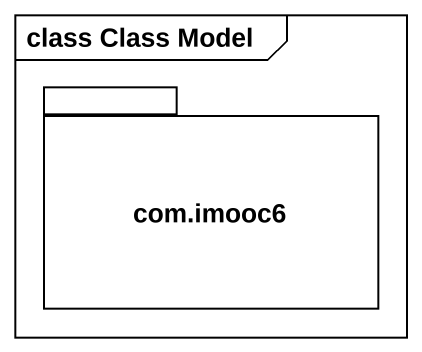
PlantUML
@startuml
mainframe class Class Model
package "com.imooc6" as com_imooc6 {
}
@enduml
